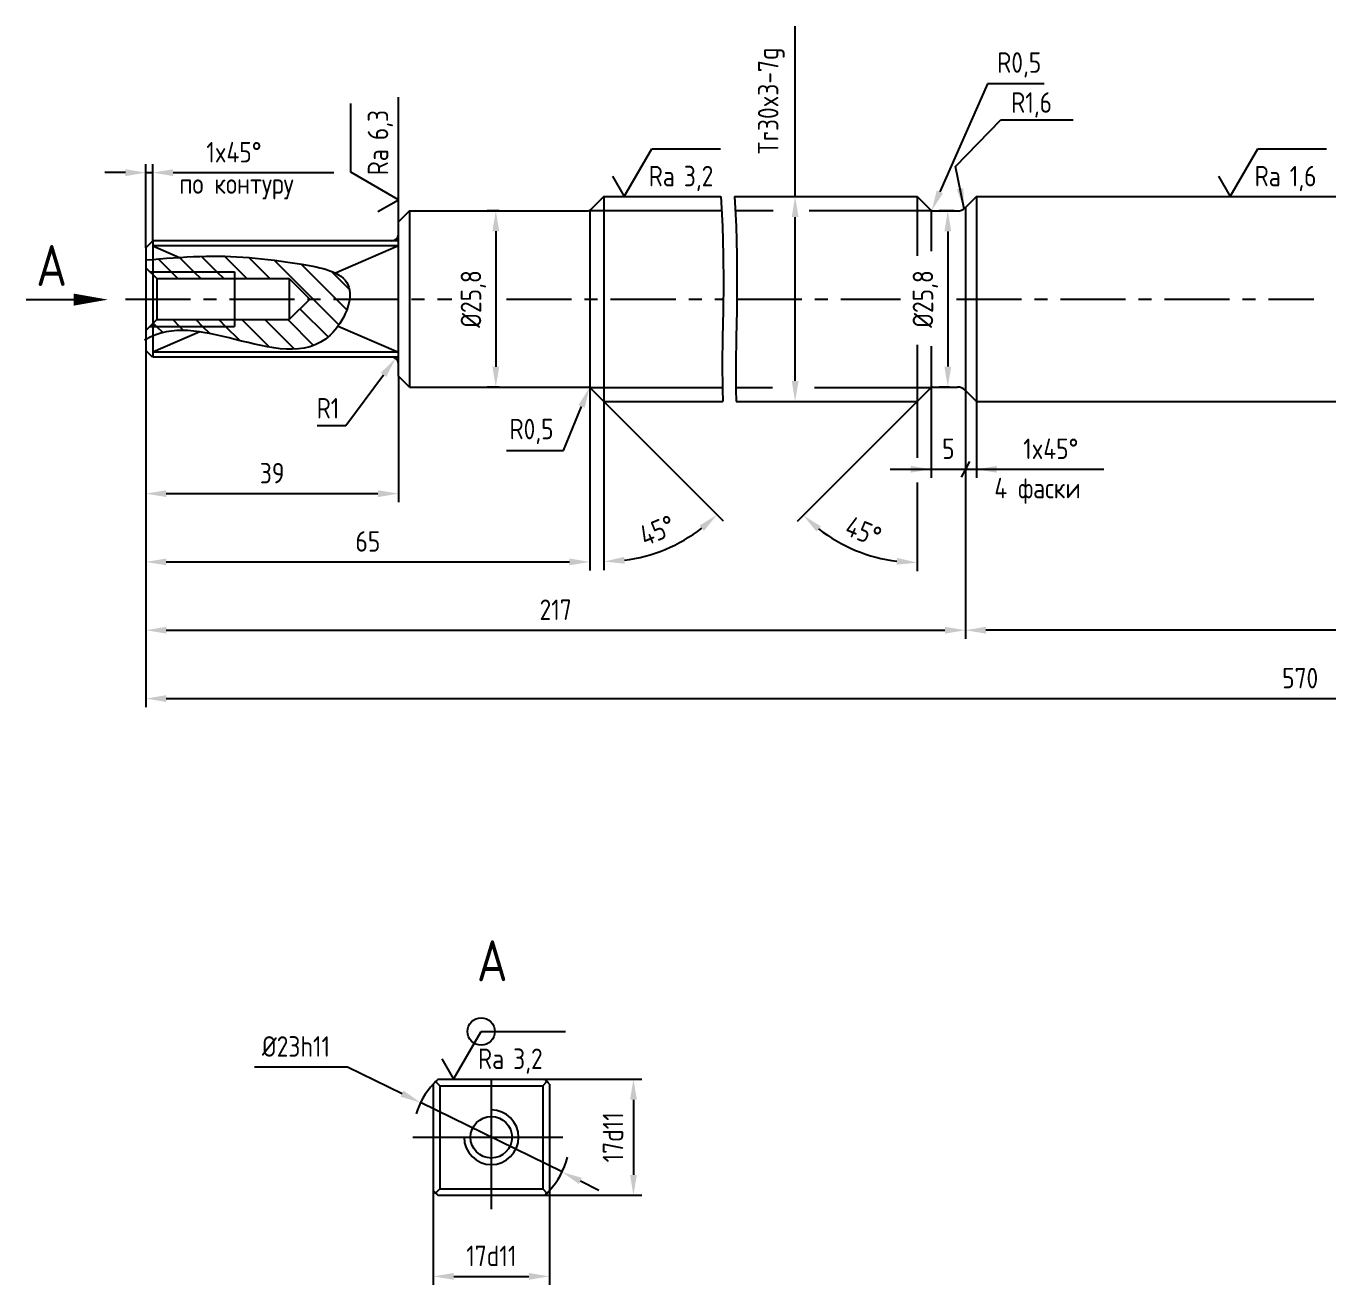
# Model space of a CAD drawing. Header units: millimetres. Extents: x 5258 to 5643, y 651 to 843.
# Drawn here: x 5258.2 to 5448.9, y 650.7 to 835.1 of the extents above; entities that cross this region are included whole.
import ezdxf
from ezdxf.enums import TextEntityAlignment as Align

# ---------------------------------------------------------------- set-up
doc = ezdxf.new("R2010")
doc.units = ezdxf.units.MM
doc.header["$LTSCALE"] = 0.6
doc.linetypes.add('CENTER', pattern=[50.8, 31.75, -6.35, 6.35, -6.35])
for name, color, linetype in [('Bord', 1, 'Continuous'), ('Cen', 5, 'CENTER'), ('Cont', 6, 'Continuous'), ('Dim', 7, 'Continuous'), ('HATCH', 2, 'Continuous'), ('Text', 3, 'Continuous'), ('Textb', 6, 'Continuous')]:
    doc.layers.add(name, color=color, linetype=linetype)
doc.styles.add('Style1', font='romans.shx', dxfattribs={"width": 0.8})
doc.dimstyles.new('DIA', dxfattribs={"dimtxt": 3, "dimasz": 3, "dimexe": 0.18, "dimexo": 0.0625, "dimgap": 1, "dimtad": 1, "dimtih": 1, "dimtoh": 1, "dimdec": 1, "dimtxsty": 'Style1', "dimcen": 0, "dimclrt": 3, "dimadec": 0, "dimazin": 0, "dimtfac": 1, "dimtdec": 1, "dimtmove": 0, "dimatfit": 3, "dimfxl": 1, "dimtolj": 1, "dimarcsym": 0})
doc.dimstyles.new('LIN1', dxfattribs={"dimtxt": 3, "dimasz": 3, "dimexe": 1.25, "dimexo": 0, "dimgap": 1.5, "dimtad": 1, "dimdec": 1, "dimdsep": 46, "dimtxsty": 'Style1', "dimcen": 2.5, "dimclrt": 3, "dimadec": 0, "dimazin": 0, "dimtfac": 1, "dimtdec": 1, "dimtmove": 0, "dimatfit": 3, "dimfxl": 1, "dimarcsym": 0})

# ---------------------------------------------------------------- blocks, each defined once
blk = doc.blocks.new('*D7')
at = {"layer": 'Dim', "color": 0, "lineweight": -2, "transparency": 16777216}
for p, q in [((5291.66, 682.67), (5305.28, 682.67)), ((5305.28, 682.67), (5313.27, 678.76)), ((5336.69, 667.29), (5315.97, 677.44)), ((5339.38, 665.97), (5342.08, 664.65))]:
    blk.add_line(p, q, dxfattribs=at)
at = {"layer": 'Dim', "color": 0, "transparency": 16777216}
for points in [[(5313.49, 679.21), (5313.05, 678.31), (5315.97, 677.44)], [(5339.6, 666.42), (5339.16, 665.52), (5336.69, 667.29)]]:
    blk.add_solid(points, dxfattribs=at)
at = {"layer": 'Dim', "color": 3, "transparency": 16777216, "insert": (5297.72, 685.67), "char_height": 3, "attachment_point": 5, "style": 'Style1'}
blk.add_mtext('%%c23h11', dxfattribs=at)
blk = doc.blocks.new('*D8')
at = {"layer": 'Dim', "color": 0, "lineweight": -2, "transparency": 16777216}
for p, q in [((5334.13, 680.87), (5348.4, 680.87)), ((5347.15, 677.87), (5347.15, 666.87)), ((5334.13, 663.87), (5348.4, 663.87))]:
    blk.add_line(p, q, dxfattribs=at)
at = {"layer": 'Dim', "color": 0, "transparency": 16777216}
for points in [[(5346.65, 677.87), (5347.65, 677.87), (5347.15, 680.87)], [(5346.65, 666.87), (5347.65, 666.87), (5347.15, 663.87)]]:
    blk.add_solid(points, dxfattribs=at)
at = {"layer": 'Dim', "color": 3, "transparency": 16777216, "insert": (5344.15, 672.37), "char_height": 3, "attachment_point": 5, "rotation": 90, "style": 'Style1'}
blk.add_mtext('17d11', dxfattribs=at)
blk = doc.blocks.new('*D9')
at = {"layer": 'Dim', "color": 0, "lineweight": -2, "transparency": 16777216}
for p, q in [((5317.83, 664.57), (5317.83, 650.75)), ((5334.83, 664.57), (5334.83, 650.75)), ((5320.83, 652), (5331.83, 652))]:
    blk.add_line(p, q, dxfattribs=at)
at = {"layer": 'Dim', "color": 0, "transparency": 16777216}
for points in [[(5320.83, 652.5), (5320.83, 651.5), (5317.83, 652)], [(5331.83, 652.5), (5331.83, 651.5), (5334.83, 652)]]:
    blk.add_solid(points, dxfattribs=at)
at = {"layer": 'Dim', "color": 3, "transparency": 16777216, "insert": (5326.33, 655), "char_height": 3, "attachment_point": 5, "style": 'Style1'}
blk.add_mtext('17d11', dxfattribs=at)
blk = doc.blocks.new('A$C6CF913E7')
at = {"layer": 'Text'}
blk.add_circle((0, 0), 2, dxfattribs=at)
blk = doc.blocks.new('SHERISO_06')
at = {"layer": 'Text'}
blk.add_line((4.04, 7), (16.39, 7), dxfattribs=at)
blk.add_lwpolyline([(-1.73, 3), (0, 0), (4.04, 7)], dxfattribs=at)
blk.add_blockref('A$C6CF913E7', (4.04, 7))
at = {"layer": 'Text', "style": 'Style1', "width": 0.8}
blk.add_text('Ra', height=3, dxfattribs=at).set_placement((3.58, 1.5))
blk.add_attdef('12,5', (8.73, 1.5), '', height=3, dxfattribs=at)
blk = doc.blocks.new('*D10')
at = {"layer": 'Dim', "color": 0, "lineweight": -2, "transparency": 16777216}
for p, q in [((5275.73, 787.58), (5275.73, 735.36)), ((5613.88, 746.67), (5613.88, 735.36)), ((5278.73, 736.61), (5610.88, 736.61))]:
    blk.add_line(p, q, dxfattribs=at)
at = {"layer": 'Dim', "color": 0, "transparency": 16777216}
for points in [[(5278.73, 737.11), (5278.73, 736.11), (5275.73, 736.61)], [(5610.88, 737.11), (5610.88, 736.11), (5613.88, 736.61)]]:
    blk.add_solid(points, dxfattribs=at)
at = {"layer": 'Dim', "color": 3, "transparency": 16777216, "insert": (5444.8, 739.61), "char_height": 3, "attachment_point": 5, "style": 'Style1'}
blk.add_mtext('570', dxfattribs=at)
blk = doc.blocks.new('*D14')
at = {"layer": 'Dim', "color": 0, "lineweight": -2, "transparency": 16777216}
for p, q in [((5327.5, 808.03), (5325.74, 808.03)), ((5326.99, 805.03), (5326.99, 785.21)), ((5327.5, 782.21), (5325.74, 782.21))]:
    blk.add_line(p, q, dxfattribs=at)
at = {"layer": 'Dim', "color": 0, "transparency": 16777216}
for points in [[(5326.49, 805.03), (5327.49, 805.03), (5326.99, 808.03)], [(5326.49, 785.21), (5327.49, 785.21), (5326.99, 782.21)]]:
    blk.add_solid(points, dxfattribs=at)
at = {"layer": 'Dim', "color": 3, "transparency": 16777216, "insert": (5323.7, 795.12), "char_height": 3, "attachment_point": 5, "rotation": 90, "style": 'Style1'}
blk.add_mtext('%%C25,8', dxfattribs=at)
blk = doc.blocks.new('*D15')
at = {"layer": 'Dim', "color": 0, "lineweight": -2, "transparency": 16777216}
for p, q in [((5370.83, 810.12), (5370.83, 835.09)), ((5368.52, 810.12), (5372.08, 810.12)), ((5370.83, 783.12), (5370.83, 807.12)), ((5368.52, 780.12), (5372.08, 780.12))]:
    blk.add_line(p, q, dxfattribs=at)
at = {"layer": 'Dim', "color": 0, "transparency": 16777216}
for points in [[(5370.33, 807.12), (5371.33, 807.12), (5370.83, 810.12)], [(5370.33, 783.12), (5371.33, 783.12), (5370.83, 780.12)]]:
    blk.add_solid(points, dxfattribs=at)
at = {"layer": 'Dim', "color": 3, "transparency": 16777216, "insert": (5367.33, 824.1), "char_height": 3, "attachment_point": 5, "rotation": 90, "style": 'Style1'}
blk.add_mtext('Tr30x3-7g', dxfattribs=at)
blk = doc.blocks.new('RAZREZ14')
at = {"layer": 'Text'}
blk.add_lwpolyline([(-12, 0), (-5, 0)], dxfattribs=at)
blk.add_lwpolyline([(-12, 0), (-5, 0)], dxfattribs=at)
blk.add_lwpolyline([(0, 0, 0, 1.76, 0), (-5, 0, 1.76, 1.76, 0)], format="xyseb", dxfattribs=at)
blk.add_lwpolyline([(0, 0, 0, 1.76, 0), (-5, 0, 1.76, 1.76, 0)], format="xyseb", dxfattribs=at)
at = {"layer": 'Textb', "style": 'Style1', "width": 0.8}
blk.add_attdef('A', (-10.5, 2), '', height=6, dxfattribs=at)
blk = doc.blocks.new('*D16')
at = {"layer": 'Dim', "color": 0, "lineweight": -2, "transparency": 16777216}
for q in [(5342.82, 755.42), (5360.28, 762.65)]:
    blk.add_line((5342.82, 780.12), q, dxfattribs=at)
blk.add_arc((5342.82, 780.12), 23.45, 277.3359, 307.6641, dxfattribs=at)
at = {"layer": 'Dim', "color": 0, "transparency": 16777216}
for points in [[(5356.82, 761.93), (5357.48, 761.18), (5359.4, 763.54)], [(5345.85, 756.36), (5345.78, 757.36), (5342.82, 756.67)]]:
    blk.add_solid(points, dxfattribs=at)
at = {"layer": 'Dim', "color": 3, "transparency": 16777216, "insert": (5350.64, 761.23), "char_height": 3, "attachment_point": 5, "rotation": 22.5, "style": 'Style1'}
blk.add_mtext('45°', dxfattribs=at)
blk = doc.blocks.new('*D17')
at = {"layer": 'Dim', "color": 0, "lineweight": -2, "transparency": 16777216}
for p, q in [((5394.14, 808.02), (5391.94, 808.02)), ((5393.19, 805.02), (5393.19, 785.22)), ((5393.46, 782.22), (5391.94, 782.22))]:
    blk.add_line(p, q, dxfattribs=at)
at = {"layer": 'Dim', "color": 0, "transparency": 16777216}
for points in [[(5392.69, 805.02), (5393.69, 805.02), (5393.19, 808.02)], [(5392.69, 785.22), (5393.69, 785.22), (5393.19, 782.22)]]:
    blk.add_solid(points, dxfattribs=at)
at = {"layer": 'Dim', "color": 3, "transparency": 16777216, "insert": (5389.9, 795.12), "char_height": 3, "attachment_point": 5, "rotation": 90, "style": 'Style1'}
blk.add_mtext('%%C25,8', dxfattribs=at)
blk = doc.blocks.new('*D18')
at = {"layer": 'Dim', "color": 0, "lineweight": -2, "transparency": 16777216}
for p, q in [((5395.77, 781.72), (5395.77, 745.37)), ((5511.77, 773.12), (5511.77, 745.37)), ((5508.77, 746.62), (5398.77, 746.62))]:
    blk.add_line(p, q, dxfattribs=at)
at = {"layer": 'Dim', "color": 0, "transparency": 16777216}
for points in [[(5398.77, 747.12), (5398.77, 746.12), (5395.77, 746.62)], [(5508.77, 747.12), (5508.77, 746.12), (5511.77, 746.62)]]:
    blk.add_solid(points, dxfattribs=at)
at = {"layer": 'Dim', "color": 3, "transparency": 16777216, "insert": (5453.77, 749.62), "char_height": 3, "attachment_point": 5, "style": 'Style1'}
blk.add_mtext('116*', dxfattribs=at)
blk = doc.blocks.new('*D19')
at = {"layer": 'Dim', "color": 0, "lineweight": -2, "transparency": 16777216}
for p, q in [((5395.77, 781.72), (5395.77, 745.37)), ((5275.73, 756.62), (5275.73, 745.37)), ((5278.73, 746.62), (5392.77, 746.62))]:
    blk.add_line(p, q, dxfattribs=at)
at = {"layer": 'Dim', "color": 0, "transparency": 16777216}
for points in [[(5278.73, 747.12), (5278.73, 746.12), (5275.73, 746.62)], [(5392.77, 747.12), (5392.77, 746.12), (5395.77, 746.62)]]:
    blk.add_solid(points, dxfattribs=at)
at = {"layer": 'Dim', "color": 3, "transparency": 16777216, "insert": (5335.75, 749.62), "char_height": 3, "attachment_point": 5, "style": 'Style1'}
blk.add_mtext('217', dxfattribs=at)
blk = doc.blocks.new('*D20')
at = {"layer": 'Dim', "color": 0, "lineweight": -2, "transparency": 16777216}
for p, q in [((5340.77, 782.15), (5340.77, 755.37)), ((5275.73, 766.62), (5275.73, 755.37)), ((5278.73, 756.62), (5337.77, 756.62))]:
    blk.add_line(p, q, dxfattribs=at)
at = {"layer": 'Dim', "color": 0, "transparency": 16777216}
for points in [[(5278.73, 757.12), (5278.73, 756.12), (5275.73, 756.62)], [(5337.77, 757.12), (5337.77, 756.12), (5340.77, 756.62)]]:
    blk.add_solid(points, dxfattribs=at)
at = {"layer": 'Dim', "color": 3, "transparency": 16777216, "insert": (5308.25, 759.62), "char_height": 3, "attachment_point": 5, "style": 'Style1'}
blk.add_mtext('65', dxfattribs=at)
blk = doc.blocks.new('*D21')
at = {"layer": 'Dim', "color": 0, "lineweight": -2, "transparency": 16777216}
for p, q in [((5275.73, 787.58), (5275.73, 765.37)), ((5312.73, 783.81), (5312.73, 765.37)), ((5278.73, 766.62), (5309.73, 766.62))]:
    blk.add_line(p, q, dxfattribs=at)
at = {"layer": 'Dim', "color": 0, "transparency": 16777216}
for points in [[(5278.73, 767.12), (5278.73, 766.12), (5275.73, 766.62)], [(5309.73, 767.12), (5309.73, 766.12), (5312.73, 766.62)]]:
    blk.add_solid(points, dxfattribs=at)
at = {"layer": 'Dim', "color": 3, "transparency": 16777216, "insert": (5294.23, 769.62), "char_height": 3, "attachment_point": 5, "style": 'Style1'}
blk.add_mtext('39', dxfattribs=at)
blk = doc.blocks.new('*D23')
at = {"layer": 'Dim', "color": 0, "lineweight": -2, "transparency": 16777216}
for p, q in [((5275.73, 802.62), (5275.73, 814.87)), ((5276.73, 803.62), (5276.73, 814.87)), ((5272.73, 813.62), (5269.73, 813.62)), ((5275.73, 813.62), (5276.73, 813.62)), ((5279.73, 813.62), (5294.53, 813.62))]:
    blk.add_line(p, q, dxfattribs=at)
at = {"layer": 'Dim', "color": 0, "transparency": 16777216}
for points in [[(5272.73, 814.12), (5272.73, 813.12), (5275.73, 813.62)], [(5279.73, 814.12), (5279.73, 813.12), (5276.73, 813.62)]]:
    blk.add_solid(points, dxfattribs=at)
at = {"layer": 'Dim', "color": 3, "transparency": 16777216, "insert": (5288.63, 816.62), "char_height": 3, "attachment_point": 5, "style": 'Style1'}
blk.add_mtext('1x45%%D', dxfattribs=at)
blk = doc.blocks.new('SHERISO_03')
at = {"layer": 'Text'}
blk.add_line((4.04, 7), (14.12, 7), dxfattribs=at)
blk.add_lwpolyline([(-1.73, 3), (0, 0), (4.04, 7)], dxfattribs=at)
at = {"layer": 'Text', "style": 'Style1', "width": 0.8}
blk.add_text('Ra', height=3, dxfattribs=at).set_placement((3.58, 1.5))
blk.add_attdef('6,3', (8.73, 1.5), '', height=3, dxfattribs=at)
blk = doc.blocks.new('*D33')
at = {"layer": 'Dim', "color": 0, "lineweight": -2, "transparency": 16777216}
for p, q in [((5305.01, 776.62), (5310.53, 784.02)), ((5300.81, 776.62), (5305.01, 776.62))]:
    blk.add_line(p, q, dxfattribs=at)
at = {"layer": 'Dim', "color": 0, "transparency": 16777216}
blk.add_solid([(5310.13, 784.31), (5310.93, 783.72), (5312.32, 786.42)], dxfattribs=at)
at = {"layer": 'Dim', "color": 3, "transparency": 16777216, "insert": (5302.41, 779.12), "char_height": 3, "attachment_point": 5, "style": 'Style1'}
blk.add_mtext('\\A1;R1', dxfattribs=at)
blk = doc.blocks.new('*D34')
at = {"layer": 'Dim', "color": 0, "lineweight": -2, "transparency": 16777216}
for p, q in [((5386.04, 777.45), (5371.14, 762.55)), ((5388.71, 768.26), (5388.71, 755.27))]:
    blk.add_line(p, q, dxfattribs=at)
blk.add_arc((5388.71, 780.12), 23.6, 232.2897, 262.7103, dxfattribs=at)
at = {"layer": 'Dim', "color": 0, "transparency": 16777216}
for points in [[(5373.95, 761.08), (5374.61, 761.83), (5372.03, 763.43)], [(5385.75, 757.21), (5385.68, 756.21), (5388.71, 756.52)]]:
    blk.add_solid(points, dxfattribs=at)
at = {"layer": 'Dim', "color": 3, "transparency": 16777216, "insert": (5380.83, 761.09), "char_height": 3, "attachment_point": 5, "rotation": 337.5, "style": 'Style1'}
blk.add_mtext('45°', dxfattribs=at)
blk = doc.blocks.new('*D35')
at = {"layer": 'Dim', "color": 0, "lineweight": -2, "transparency": 16777216}
for p, q in [((5336.88, 772.94), (5339.56, 779.4)), ((5328.56, 772.94), (5336.88, 772.94))]:
    blk.add_line(p, q, dxfattribs=at)
at = {"layer": 'Dim', "color": 0, "transparency": 16777216}
blk.add_solid([(5339.1, 779.59), (5340.02, 779.21), (5340.71, 782.17)], dxfattribs=at)
at = {"layer": 'Dim', "color": 3, "transparency": 16777216, "insert": (5332.22, 775.73), "char_height": 3, "attachment_point": 5, "style": 'Style1'}
blk.add_mtext('\\A1;R0,5', dxfattribs=at)
blk = doc.blocks.new('*D36')
at = {"layer": 'Dim', "color": 0, "lineweight": -2, "transparency": 16777216}
for p, q in [((5399, 826.62), (5392.03, 810.81)), ((5407.31, 826.62), (5399, 826.62))]:
    blk.add_line(p, q, dxfattribs=at)
at = {"layer": 'Dim', "color": 0, "transparency": 16777216}
blk.add_solid([(5391.57, 811.01), (5392.48, 810.6), (5390.82, 808.06)], dxfattribs=at)
at = {"layer": 'Dim', "color": 3, "transparency": 16777216, "insert": (5403.65, 829.4), "char_height": 3, "attachment_point": 5, "style": 'Style1'}
blk.add_mtext('\\A1;R0,5', dxfattribs=at)

msp = doc.modelspace()

# ---------------------------------------------------------------- hatches: boundary and pattern name
at = {"layer": 'HATCH'}
h = msp.add_hatch(dxfattribs=at)
h.set_pattern_fill('ANSI31', color=256, scale=0.75, angle=90, style=0)
edge = h.paths.add_edge_path()
edge.add_spline(control_points=[(5294.17, 800.85), (5292.78, 801.02), (5291.43, 801.15), (5290.12, 801.24)], knot_values=[14.709145, 14.709145, 14.709145, 14.709145, 18.809222, 18.809222, 18.809222, 18.809222], degree=3, periodic=0)
edge.add_spline(control_points=[(5290.12, 801.24), (5288.49, 801.35), (5286.89, 801.4), (5285.27, 801.39)], knot_values=[9.622255, 9.622255, 9.622255, 9.622255, 14.709145, 14.709145, 14.709145, 14.709145], degree=3, periodic=0)
edge.add_spline(control_points=[(5285.27, 801.39), (5284.73, 801.38), (5283.44, 801.36), (5282.13, 801.3), (5281.35, 801.25)], knot_values=[5.594628, 5.594628, 5.594628, 5.594628, 7.271359, 9.622255, 9.622255, 9.622255, 9.622255], degree=3, periodic=0)
edge.add_spline(control_points=[(5281.35, 801.25), (5281.12, 801.24), (5280.89, 801.23), (5280.67, 801.21)], knot_values=[4.906507, 4.906507, 4.906507, 4.906507, 5.594628, 5.594628, 5.594628, 5.594628], degree=3, periodic=0)
edge.add_spline(control_points=[(5280.67, 801.21), (5279.37, 801.13), (5278.05, 801.03), (5276.73, 800.92)], knot_values=[0.988386, 0.988386, 0.988386, 0.988386, 4.906507, 4.906507, 4.906507, 4.906507], degree=3, periodic=0)
edge.add_line((5276.73, 800.92), (5276.73, 799.1))
edge.add_line((5276.73, 799.1), (5288.73, 799.1))
edge.add_line((5288.73, 799.1), (5288.73, 798.1))
edge.add_line((5288.73, 798.1), (5296.73, 798.1))
edge.add_line((5296.73, 798.1), (5299.72, 795.11))
edge.add_line((5299.72, 795.11), (5305.57, 795.11))
edge.add_spline(control_points=[(5305.57, 795.11), (5305.58, 795.17), (5305.59, 795.23), (5305.6, 795.29)], knot_values=[32.468348, 32.468348, 32.468348, 32.468348, 32.648082, 32.648082, 32.648082, 32.648082], degree=3, periodic=0)
edge.add_spline(control_points=[(5305.6, 795.29), (5305.6, 795.32), (5305.6, 795.35), (5305.6, 795.38)], knot_values=[32.377873, 32.377873, 32.377873, 32.377873, 32.468348, 32.468348, 32.468348, 32.468348], degree=3, periodic=0)
edge.add_spline(control_points=[(5305.6, 795.38), (5305.61, 795.47), (5305.62, 795.55), (5305.62, 795.63)], knot_values=[32.12101, 32.12101, 32.12101, 32.12101, 32.377873, 32.377873, 32.377873, 32.377873], degree=3, periodic=0)
edge.add_spline(control_points=[(5305.62, 795.63), (5305.62, 795.7), (5305.62, 795.76), (5305.62, 795.83)], knot_values=[31.919833, 31.919833, 31.919833, 31.919833, 32.12101, 32.12101, 32.12101, 32.12101], degree=3, periodic=0)
edge.add_spline(control_points=[(5305.62, 795.83), (5305.62, 795.86), (5305.62, 795.9), (5305.62, 795.94)], knot_values=[31.798475, 31.798475, 31.798475, 31.798475, 31.919833, 31.919833, 31.919833, 31.919833], degree=3, periodic=0)
edge.add_spline(control_points=[(5305.62, 795.94), (5305.62, 795.98), (5305.62, 796.03), (5305.61, 796.07)], knot_values=[31.658931, 31.658931, 31.658931, 31.658931, 31.798475, 31.798475, 31.798475, 31.798475], degree=3, periodic=0)
edge.add_spline(control_points=[(5305.61, 796.07), (5305.61, 796.11), (5305.61, 796.14), (5305.61, 796.18)], knot_values=[31.542963, 31.542963, 31.542963, 31.542963, 31.658931, 31.658931, 31.658931, 31.658931], degree=3, periodic=0)
edge.add_spline(control_points=[(5305.61, 796.18), (5305.6, 796.23), (5305.6, 796.29), (5305.59, 796.34)], knot_values=[31.365368, 31.365368, 31.365368, 31.365368, 31.542963, 31.542963, 31.542963, 31.542963], degree=3, periodic=0)
edge.add_spline(control_points=[(5305.59, 796.34), (5305.58, 796.38), (5305.58, 796.43), (5305.57, 796.47)], knot_values=[31.218625, 31.218625, 31.218625, 31.218625, 31.365368, 31.365368, 31.365368, 31.365368], degree=3, periodic=0)
edge.add_spline(control_points=[(5305.57, 796.47), (5305.56, 796.5), (5305.56, 796.54), (5305.55, 796.57)], knot_values=[31.10815, 31.10815, 31.10815, 31.10815, 31.218625, 31.218625, 31.218625, 31.218625], degree=3, periodic=0)
edge.add_spline(control_points=[(5305.55, 796.57), (5305.54, 796.61), (5305.53, 796.65), (5305.52, 796.69)], knot_values=[30.964624, 30.964624, 30.964624, 30.964624, 31.10815, 31.10815, 31.10815, 31.10815], degree=3, periodic=0)
edge.add_spline(control_points=[(5305.52, 796.69), (5305.51, 796.74), (5305.5, 796.78), (5305.49, 796.82)], knot_values=[30.813654, 30.813654, 30.813654, 30.813654, 30.964624, 30.964624, 30.964624, 30.964624], degree=3, periodic=0)
edge.add_spline(control_points=[(5305.49, 796.82), (5305.48, 796.85), (5305.47, 796.88), (5305.46, 796.91)], knot_values=[30.70687, 30.70687, 30.70687, 30.70687, 30.813654, 30.813654, 30.813654, 30.813654], degree=3, periodic=0)
edge.add_spline(control_points=[(5305.46, 796.91), (5305.45, 796.95), (5305.44, 796.99), (5305.42, 797.03)], knot_values=[30.55731, 30.55731, 30.55731, 30.55731, 30.70687, 30.70687, 30.70687, 30.70687], degree=3, periodic=0)
edge.add_spline(control_points=[(5305.42, 797.03), (5305.41, 797.06), (5305.4, 797.08), (5305.39, 797.1)], knot_values=[30.466521, 30.466521, 30.466521, 30.466521, 30.55731, 30.55731, 30.55731, 30.55731], degree=3, periodic=0)
edge.add_spline(control_points=[(5305.39, 797.1), (5305.37, 797.15), (5305.36, 797.19), (5305.34, 797.23)], knot_values=[30.304935, 30.304935, 30.304935, 30.304935, 30.466521, 30.466521, 30.466521, 30.466521], degree=3, periodic=0)
edge.add_spline(control_points=[(5305.34, 797.23), (5305.33, 797.24), (5305.33, 797.25), (5305.32, 797.26), (5305.32, 797.26)], knot_values=[30.26274, 30.26274, 30.26274, 30.26274, 30.281284, 30.304935, 30.304935, 30.304935, 30.304935], degree=3, periodic=0)
edge.add_spline(control_points=[(5305.32, 797.26), (5305.3, 797.32), (5305.27, 797.37), (5305.24, 797.42)], knot_values=[30.059803, 30.059803, 30.059803, 30.059803, 30.26274, 30.26274, 30.26274, 30.26274], degree=3, periodic=0)
edge.add_spline(control_points=[(5305.24, 797.42), (5305.23, 797.43), (5305.23, 797.44), (5305.22, 797.45)], knot_values=[30.00798, 30.00798, 30.00798, 30.00798, 30.059803, 30.059803, 30.059803, 30.059803], degree=3, periodic=0)
edge.add_spline(control_points=[(5305.22, 797.45), (5305.19, 797.5), (5305.16, 797.55), (5305.13, 797.6)], knot_values=[29.807272, 29.807272, 29.807272, 29.807272, 30.00798, 30.00798, 30.00798, 30.00798], degree=3, periodic=0)
edge.add_spline(control_points=[(5305.13, 797.6), (5305.11, 797.62), (5305.1, 797.64), (5305.08, 797.66)], knot_values=[29.712481, 29.712481, 29.712481, 29.712481, 29.807272, 29.807272, 29.807272, 29.807272], degree=3, periodic=0)
edge.add_spline(control_points=[(5305.08, 797.66), (5305.06, 797.7), (5305.03, 797.74), (5305, 797.77)], knot_values=[29.553469, 29.553469, 29.553469, 29.553469, 29.712481, 29.712481, 29.712481, 29.712481], degree=3, periodic=0)
edge.add_spline(control_points=[(5305, 797.77), (5304.98, 797.8), (5304.97, 797.82), (5304.95, 797.84)], knot_values=[29.456084, 29.456084, 29.456084, 29.456084, 29.553469, 29.553469, 29.553469, 29.553469], degree=3, periodic=0)
edge.add_spline(control_points=[(5304.95, 797.84), (5304.91, 797.89), (5304.86, 797.94), (5304.82, 797.98)], knot_values=[29.229188, 29.229188, 29.229188, 29.229188, 29.456084, 29.456084, 29.456084, 29.456084], degree=3, periodic=0)
edge.add_spline(control_points=[(5304.82, 797.98), (5304.8, 798), (5304.79, 798.01), (5304.78, 798.03)], knot_values=[29.161971, 29.161971, 29.161971, 29.161971, 29.229188, 29.229188, 29.229188, 29.229188], degree=3, periodic=0)
edge.add_spline(control_points=[(5304.78, 798.03), (5304.74, 798.07), (5304.7, 798.1), (5304.66, 798.14)], knot_values=[28.97353, 28.97353, 28.97353, 28.97353, 29.161971, 29.161971, 29.161971, 29.161971], degree=3, periodic=0)
edge.add_spline(control_points=[(5304.66, 798.14), (5304.64, 798.15), (5304.63, 798.17), (5304.61, 798.18)], knot_values=[28.904307, 28.904307, 28.904307, 28.904307, 28.97353, 28.97353, 28.97353, 28.97353], degree=3, periodic=0)
edge.add_spline(control_points=[(5304.61, 798.18), (5304.56, 798.23), (5304.5, 798.28), (5304.44, 798.33)], knot_values=[28.651804, 28.651804, 28.651804, 28.651804, 28.904307, 28.904307, 28.904307, 28.904307], degree=3, periodic=0)
edge.add_spline(control_points=[(5304.44, 798.33), (5304.43, 798.34), (5304.42, 798.34), (5304.41, 798.35)], knot_values=[28.61182, 28.61182, 28.61182, 28.61182, 28.651804, 28.651804, 28.651804, 28.651804], degree=3, periodic=0)
edge.add_spline(control_points=[(5304.41, 798.35), (5304.33, 798.41), (5304.24, 798.48), (5304.16, 798.53)], knot_values=[28.268147, 28.268147, 28.268147, 28.268147, 28.61182, 28.61182, 28.61182, 28.61182], degree=3, periodic=0)
edge.add_spline(control_points=[(5304.16, 798.53), (5304.14, 798.54), (5304.13, 798.55), (5304.12, 798.56)], knot_values=[28.226198, 28.226198, 28.226198, 28.226198, 28.268147, 28.268147, 28.268147, 28.268147], degree=3, periodic=0)
edge.add_spline(control_points=[(5304.12, 798.56), (5304.05, 798.6), (5303.97, 798.65), (5303.9, 798.7)], knot_values=[27.944099, 27.944099, 27.944099, 27.944099, 28.226198, 28.226198, 28.226198, 28.226198], degree=3, periodic=0)
edge.add_spline(control_points=[(5303.9, 798.7), (5303.89, 798.7), (5303.89, 798.7), (5303.88, 798.7)], knot_values=[27.930676, 27.930676, 27.930676, 27.930676, 27.944099, 27.944099, 27.944099, 27.944099], degree=3, periodic=0)
edge.add_spline(control_points=[(5303.88, 798.7), (5303.76, 798.78), (5303.63, 798.85), (5303.49, 798.92)], knot_values=[27.471528, 27.471528, 27.471528, 27.471528, 27.930676, 27.930676, 27.930676, 27.930676], degree=3, periodic=0)
edge.add_spline(control_points=[(5303.49, 798.92), (5303.49, 798.92), (5303.49, 798.92), (5303.49, 798.92)], knot_values=[27.471524, 27.471524, 27.471524, 27.471524, 27.471528, 27.471528, 27.471528, 27.471528], degree=3, periodic=0)
edge.add_spline(control_points=[(5303.49, 798.92), (5303.3, 799.01), (5303.11, 799.09), (5302.9, 799.17)], knot_values=[26.845197, 26.845197, 26.845197, 26.845197, 27.471524, 27.471524, 27.471524, 27.471524], degree=3, periodic=0)
edge.add_spline(control_points=[(5302.9, 799.17), (5302.66, 799.27), (5302.41, 799.35), (5302.15, 799.43)], knot_values=[26.103598, 26.103598, 26.103598, 26.103598, 26.845197, 26.845197, 26.845197, 26.845197], degree=3, periodic=0)
edge.add_spline(control_points=[(5302.15, 799.43), (5301.85, 799.53), (5301.53, 799.62), (5301.21, 799.69)], knot_values=[25.229475, 25.229475, 25.229475, 25.229475, 26.103598, 26.103598, 26.103598, 26.103598], degree=3, periodic=0)
edge.add_spline(control_points=[(5301.21, 799.69), (5300.36, 799.9), (5298.85, 800.17), (5297.43, 800.4), (5296.87, 800.48)], knot_values=[21.367702, 21.367702, 21.367702, 21.367702, 23.676054, 25.229475, 25.229475, 25.229475, 25.229475], degree=3, periodic=0)
edge.add_spline(control_points=[(5296.87, 800.48), (5295.94, 800.62), (5295.05, 800.75), (5294.17, 800.85)], knot_values=[18.809222, 18.809222, 18.809222, 18.809222, 21.367702, 21.367702, 21.367702, 21.367702], degree=3, periodic=0)
h = msp.add_hatch(dxfattribs=at)
h.set_pattern_fill('ANSI31', color=256, scale=0.75, angle=90, style=0)
h.paths.add_polyline_path([(5288.73, 799.1), (5276.73, 799.1), (5276.73, 798.7), (5277.33, 798.1), (5288.73, 798.1)], flags=17)
h = msp.add_hatch(dxfattribs=at)
h.set_pattern_fill('ANSI31', color=256, scale=0.75, angle=90, style=0)
edge = h.paths.add_edge_path()
edge.add_spline(control_points=[(5303.88, 791.15), (5304.75, 792.36), (5305.4, 793.8), (5305.57, 795.11)], knot_values=[32.648082, 32.648082, 32.648082, 32.648082, 36.564441, 36.564441, 36.564441, 36.564441], degree=3, periodic=0)
edge.add_line((5305.57, 795.11), (5299.74, 795.11))
edge.add_line((5299.74, 795.11), (5296.73, 792.1))
edge.add_line((5296.73, 792.1), (5288.73, 792.1))
edge.add_line((5288.73, 792.1), (5288.73, 791.1))
edge.add_line((5288.73, 791.1), (5276.73, 791.1))
edge.add_line((5276.73, 791.1), (5276.73, 789.72))
edge.add_spline(control_points=[(5276.73, 789.72), (5278.84, 790.62), (5281.17, 790.66), (5283.63, 790.31)], knot_values=[56.924181, 56.924181, 56.924181, 56.924181, 64.016186, 64.016186, 64.016186, 64.016186], degree=3, periodic=0)
edge.add_spline(control_points=[(5283.63, 790.31), (5285.31, 790.07), (5292.04, 788.45), (5299.71, 786.26), (5303.53, 790.67), (5303.88, 791.15)], knot_values=[36.564441, 36.564441, 36.564441, 36.564441, 41.41002, 55.355399, 56.924181, 56.924181, 56.924181, 56.924181], degree=3, periodic=0)
h = msp.add_hatch(dxfattribs=at)
h.set_pattern_fill('ANSI31', color=256, scale=0.75, angle=90, style=0)
h.paths.add_polyline_path([(5288.73, 792.1), (5277.33, 792.1), (5276.73, 791.5), (5276.73, 791.1), (5288.73, 791.1)], flags=17)

# ---------------------------------------------------------------- linework, layer by layer
at = {"color": 0, "linetype": 'ByBlock'}
for p, q in [((5390.77, 782.15), (5390.77, 768.94)), ((5397.37, 780.12), (5397.37, 768.94)), ((5384.77, 770.19), (5416.06, 770.19)), ((5398.77, 770.19), (5401.77, 770.19))]:
    msp.add_line(p, q, dxfattribs=at)
for points in [[(5387.77, 770.69), (5387.77, 769.69), (5390.77, 770.19)], [(5400.37, 770.69), (5400.37, 769.69), (5397.37, 770.19)]]:
    msp.add_solid(points, dxfattribs=at)
at = {"layer": 'Bord'}
for p, q in [((5340.77, 808.06), (5360.06, 808.06)), ((5362.05, 808.06), (5367.63, 808.06)), ((5372.89, 808.06), (5390.77, 808.06)), ((5276.73, 802.92), (5280.67, 801.21)), ((5312.73, 802.92), (5303.49, 798.92)), ((5276.33, 799.1), (5288.73, 799.1)), ((5276.33, 791.1), (5288.73, 791.1)), ((5283.63, 790.31), (5276.73, 787.32)), ((5303.88, 791.15), (5312.73, 787.32)), ((5340.77, 782.17), (5360.17, 782.17)), ((5362.15, 782.17), (5367.52, 782.17)), ((5373.65, 782.17), (5390.77, 782.17))]:
    msp.add_line(p, q, dxfattribs=at)
for points in [[(5359.95, 810.12), (5360.2, 805.77), (5360.31, 801.55), (5360.32, 797.44), (5360.28, 793.42), (5360.21, 789.5), (5360.16, 785.66), (5360.17, 781.89), (5360.22, 780.12)], [(5361.93, 810.12), (5362.18, 805.77), (5362.3, 801.55), (5362.31, 797.44), (5362.27, 793.42), (5362.2, 789.5), (5362.15, 785.66), (5362.16, 781.89), (5362.2, 780.12)]]:
    msp.add_lwpolyline(points, dxfattribs=at)
for radius, start, end in [(11.54, 137.4631, 162.7991), (4, 180, 90), (11.54, 317.4631, 345.3026)]:
    msp.add_arc((5326.33, 672.37), radius, start, end, dxfattribs=at)
msp.add_open_spline([(5275.73, 800.84), (5278.41, 801.06), (5286.14, 801.69), (5295.12, 800.98), (5307.71, 798.49), (5302.08, 785.59), (5288.94, 789.34), (5279.4, 791.43), (5275.6, 789.14), (5275.54, 789.1)], degree=3, knots=[0, 0, 0, 0, 7.945523, 22.921123, 30.286391, 38.133223, 52.078603, 65.157281, 65.373558, 65.373558, 65.373558, 65.373558], dxfattribs=at)
at = {"layer": 'Cen', "ltscale": 0.5}
for p, q in [((5272.73, 795.1), (5320.56, 795.12)), ((5328.57, 795.12), (5360.3, 795.12)), ((5362.29, 795.12), (5386.24, 795.12)), ((5394.45, 795.12), (5446.82, 795.12))]:
    msp.add_line(p, q, dxfattribs=at)
at = {"layer": 'Cen'}
for p, q in [((5326.33, 680.87), (5326.33, 662.47)), ((5326.33, 680.87), (5326.33, 661.12)), ((5314.85, 672.37), (5326.33, 672.37)), ((5326.33, 672.37), (5336.81, 672.37))]:
    msp.add_line(p, q, dxfattribs=at)
at = {"layer": 'Cont'}
for p, q in [((5342.82, 810.12), (5340.87, 808.17)), ((5342.82, 810.12), (5342.82, 780.12)), ((5342.82, 810.12), (5359.95, 810.12)), ((5361.93, 810.12), (5388.71, 810.12)), ((5388.71, 810.12), (5388.71, 801.43)), ((5388.71, 810.12), (5390.66, 808.16)), ((5397.37, 810.12), (5395.73, 808.49)), ((5397.37, 810.12), (5397.37, 780.12)), ((5397.37, 810.12), (5510.77, 810.12)), ((5314.33, 808.03), (5312.73, 806.43)), ((5314.33, 808.03), (5340.52, 808.03)), ((5314.33, 808.02), (5314.33, 782.21)), ((5340.77, 808.08), (5340.77, 782.15)), ((5390.77, 808.09), (5390.77, 802.11)), ((5391.02, 808.02), (5394.6, 808.02)), ((5395.77, 808.52), (5395.77, 781.72)), ((5312.73, 783.81), (5312.73, 806.43)), ((5276.73, 803.62), (5275.73, 802.62)), ((5276.73, 803.62), (5276.73, 786.62)), ((5312.74, 803.62), (5276.73, 803.62)), ((5312.73, 802.92), (5276.73, 802.92)), ((5275.73, 802.62), (5275.73, 787.58)), ((5275.73, 799.7), (5277.33, 798.1)), ((5288.73, 799.1), (5288.73, 791.1)), ((5277.33, 798.1), (5296.73, 798.1)), ((5277.33, 798.1), (5277.33, 792.1)), ((5296.73, 798.1), (5299.73, 795.1)), ((5296.73, 798.1), (5296.73, 792.1)), ((5299.73, 795.1), (5296.73, 792.1)), ((5277.33, 792.1), (5275.73, 790.5)), ((5277.33, 792.1), (5296.73, 792.1)), ((5276.69, 786.62), (5275.73, 787.58)), ((5388.71, 788.43), (5388.71, 780.12)), ((5390.77, 788.2), (5390.77, 782.15)), ((5312.73, 787.32), (5276.73, 787.32)), ((5312.73, 786.62), (5276.73, 786.62)), ((5314.33, 782.21), (5312.73, 783.81)), ((5314.33, 782.21), (5340.52, 782.21)), ((5342.82, 780.12), (5340.87, 782.07)), ((5388.71, 780.12), (5390.66, 782.07)), ((5391.02, 782.22), (5394.6, 782.22)), ((5342.82, 780.12), (5360.22, 780.12)), ((5362.2, 780.12), (5388.71, 780.12)), ((5395.73, 781.75), (5397.37, 780.12)), ((5397.37, 780.12), (5510.77, 780.12)), ((5318.53, 680.87), (5334.13, 680.87)), ((5317.83, 680.16), (5317.83, 664.57)), ((5318.8, 679.89), (5318.17, 680.52)), ((5318.8, 679.89), (5318.8, 664.84)), ((5318.8, 679.89), (5333.86, 679.89)), ((5333.86, 679.89), (5334.48, 680.52)), ((5333.86, 679.89), (5333.86, 664.84)), ((5334.83, 680.16), (5334.83, 664.57)), ((5318.8, 664.84), (5318.17, 664.21)), ((5318.53, 663.87), (5334.13, 663.87)), ((5318.8, 664.84), (5333.86, 664.84)), ((5333.86, 664.84), (5334.48, 664.21))]:
    msp.add_line(p, q, dxfattribs=at)
msp.add_circle((5326.33, 672.37), 3.04, dxfattribs=at)
for centre, radius, start, end in [((5340.52, 808.53), 0.5, 270, 315), ((5391.02, 808.52), 0.5, 225, 270), ((5394.6, 809.62), 1.6, 270, 315), ((5311.73, 804.62), 1, 270, 0), ((5311.73, 785.62), 1, 0, 90), ((5340.52, 781.71), 0.5, 45, 90), ((5391.02, 781.72), 0.5, 90, 135), ((5394.6, 780.62), 1.6, 45, 90), ((5326.33, 672.37), 11.54, 132.5369, 137.4631), ((5326.33, 672.37), 11.54, 42.5369, 47.4631), ((5326.33, 672.37), 11.54, 222.5369, 227.4631), ((5326.33, 672.37), 11.54, 312.5369, 317.4631)]:
    msp.add_arc(centre, radius, start, end, dxfattribs=at)
at = {"layer": 'Dim'}
for p, q in [((5312.73, 806.43), (5312.73, 824.66)), ((5294.53, 813.62), (5303.25, 813.62)), ((5388.71, 780.12), (5386.04, 777.45)), ((5388.71, 780.12), (5388.71, 771.88)), ((5396.38, 771.32), (5395.77, 770.19)), ((5395.77, 770.19), (5395.15, 769.04))]:
    msp.add_line(p, q, dxfattribs=at)

# ---------------------------------------------------------------- block references
at = {"layer": 'Bord'}
msp.add_blockref('RAZREZ14', (5270.18, 795.03), dxfattribs=at).add_auto_attribs({'A': 'А'})
at = {"layer": 'Dim', "rotation": 90}
msp.add_blockref('SHERISO_03', (5312.73, 809.65), dxfattribs=at).add_auto_attribs({'6,3': '6,3'})
at = {"layer": 'Dim'}
for p, values in [((5345.8, 810.12), {'6,3': '3,2'}), ((5434.55, 810.12), {'6,3': '1,6'})]:
    msp.add_blockref('SHERISO_03', p, dxfattribs=at).add_auto_attribs(values)
at = {"layer": 'Textb'}
msp.add_blockref('SHERISO_06', (5320.8, 680.87), dxfattribs=at).add_auto_attribs({'12,5': '3,2'})

# ---------------------------------------------------------------- texts
at = {"color": 3, "linetype": 'ByBlock', "char_height": 3, "attachment_point": 5, "style": 'Style1'}
for s, insert in [('5', (5393.27, 773.19)), ('1x45°', (5408.27, 773.19))]:
    msp.add_mtext(s, dxfattribs=dict(at, insert=insert))
at = {"layer": 'Text', "style": 'Style1', "width": 0.8}
for s, p in [('R1,6', (5402.47, 822.39)), ('по контуру', (5280.63, 810.52)), ('4 фаски', (5400.01, 765.93))]:
    msp.add_text(s, height=3, dxfattribs=at).set_placement(p)
at = {"layer": 'Textb', "style": 'Style1', "width": 0.8}
msp.add_attdef('А', text='А', height=6, dxfattribs=at).set_placement((5328.72, 695.22), align=Align.RIGHT)

# ---------------------------------------------------------------- dimensions: what is measured, and where the dimension line sits
at = {"layer": 'Dim'}
dim = msp.add_linear_dim(base=(5370.83, 810.12), p1=(5368.52, 780.12), p2=(5368.52, 810.12), angle=90, text='Tr30x3-7g', dimstyle='LIN1', dxfattribs=at)
dim.commit()
dim.dimension.update_dxf_attribs({"geometry": '*D15', "text_midpoint": (5370.83, 824.1), "dimtype": 160})
for center, mpoint, picture, middle in [((5391.02, 808.52), (5390.82, 808.06), '*D36', (5399, 826.62)), ((5311.73, 785.62), (5312.32, 786.42), '*D33', (5305.01, 776.62)), ((5340.52, 781.71), (5340.71, 782.17), '*D35', (5336.88, 772.94))]:
    dim = msp.add_radius_dim(center=center, mpoint=mpoint, dimstyle='DIA', override={"dimtmove": 1}, dxfattribs=at)
    dim.commit()
    dim.dimension.update_dxf_attribs({"geometry": picture, "text_midpoint": middle, "dimtype": 164})
dim = msp.add_linear_dim(base=(5276.73, 813.62), p1=(5275.73, 802.62), p2=(5276.73, 803.62), text='<>x45%%D', dimstyle='LIN1', dxfattribs=at)
dim.commit()
dim.dimension.update_dxf_attribs({"geometry": '*D23', "text_midpoint": (5288.63, 813.62), "dimtype": 160})
dim = msp.add_angular_dim_2l(base=(5348.89, 757.47), line1=((5342.82, 810.12), (5342.82, 780.12)), line2=((5342.82, 780.12), (5340.87, 782.07)), dimstyle='LIN1', override={"dimadec": 1, "dimazin": 2}, dxfattribs=at)
dim.commit()
dim.dimension.update_dxf_attribs({"geometry": '*D16', "text_midpoint": (5350.64, 761.23)})
for base, p1, p2, text, picture, middle in [((5326.99, 782.21), (5327.5, 808.03), (5327.5, 782.21), '%%C25,8', '*D14', (5323.7, 795.12)), ((5393.19, 782.22), (5394.14, 808.02), (5393.46, 782.22), '%%C25,8', '*D17', (5389.9, 795.12)), ((5347.15, 663.87), (5334.13, 680.87), (5334.13, 663.87), '<>d11', '*D8', (5344.15, 672.37))]:
    dim = msp.add_linear_dim(base=base, p1=p1, p2=p2, angle=90, text=text, dimstyle='LIN1', dxfattribs=at)
    dim.commit()
    dim.dimension.update_dxf_attribs({"geometry": picture, "text_midpoint": middle})
dim = msp.add_linear_dim(base=(5613.88, 736.61), p1=(5275.73, 787.58), p2=(5613.88, 746.67), text='570', dimstyle='LIN1', override={"dimdec": 0}, dxfattribs=at)
dim.commit()
dim.dimension.update_dxf_attribs({"geometry": '*D10', "text_midpoint": (5444.8, 739.61)})
for base, p1, p2, text, picture, middle in [((5312.73, 766.62), (5275.73, 787.58), (5312.73, 783.81), '39', '*D21', (5294.23, 769.62)), ((5395.77, 746.62), (5275.73, 756.62), (5395.77, 781.72), '217', '*D19', (5335.75, 749.62)), ((5395.77, 746.62), (5511.77, 773.12), (5395.77, 781.72), '<>*', '*D18', (5453.77, 749.62)), ((5334.83, 652), (5317.83, 664.57), (5334.83, 664.57), '<>d11', '*D9', (5326.33, 655))]:
    dim = msp.add_linear_dim(base=base, p1=p1, p2=p2, text=text, dimstyle='LIN1', dxfattribs=at)
    dim.commit()
    dim.dimension.update_dxf_attribs({"geometry": picture, "text_midpoint": middle})
dim = msp.add_linear_dim(base=(5340.77, 756.62), p1=(5275.73, 766.62), p2=(5340.77, 782.15), dimstyle='LIN1', dxfattribs=at)
dim.commit()
dim.dimension.update_dxf_attribs({"geometry": '*D20', "text_midpoint": (5308.25, 759.62)})
dim = msp.add_angular_dim_2l(base=(5376.91, 759.68), line1=((5388.71, 780.12), (5386.04, 777.45)), line2=((5388.71, 780.12), (5388.71, 768.26)), dimstyle='LIN1', dxfattribs=at)
dim.commit()
dim.dimension.update_dxf_attribs({"geometry": '*D34', "text_midpoint": (5380.83, 761.09)})
dim = msp.add_diameter_dim_2p(p1=(5336.69, 667.29), p2=(5315.97, 677.44), text='%%c23h11', dimstyle='LIN1', override={"dimtoh": 1}, dxfattribs=at)
dim.commit()
dim.dimension.update_dxf_attribs({"geometry": '*D7', "text_midpoint": (5297.72, 682.67), "dimtype": 163})

# ---------------------------------------------------------------- leaders
msp.add_leader([(5395.57, 808.32), (5394.34, 814.54), (5400.95, 821.34), (5411.54, 821.34)], dimstyle='DIA', dxfattribs=at)

doc.saveas('drawing.dxf')
